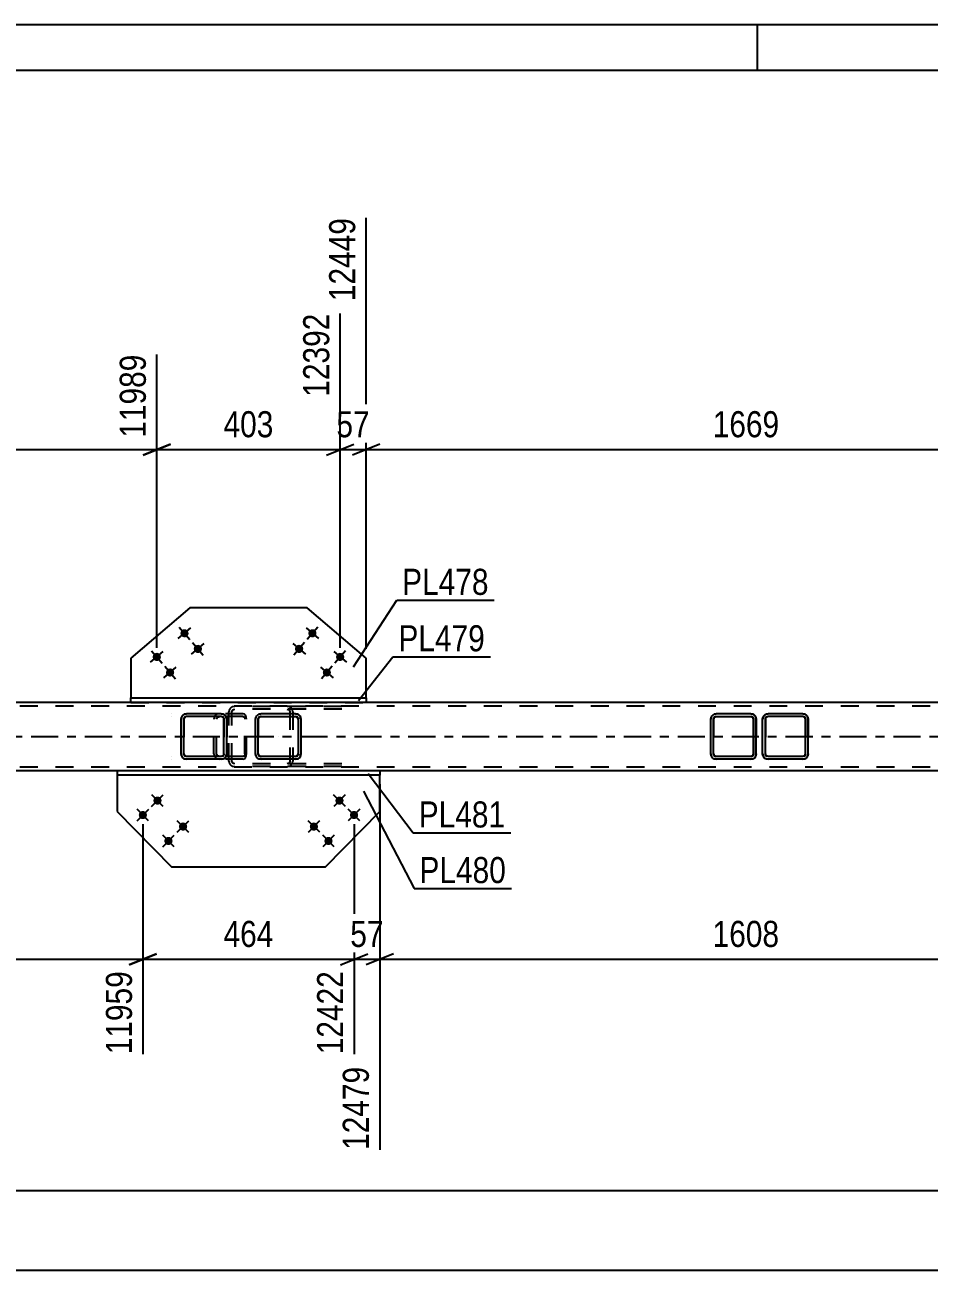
# Model space of a CAD drawing. Header units: millimetres. Extents: x 0 to 1189, y 0 to 841.
# Drawn here: x 688.5 to 787.8, y 704.2 to 841 of the extents above; entities that cross this region are included whole.
import ezdxf

# ---------------------------------------------------------------- set-up
doc = ezdxf.new("R2010")
doc.units = ezdxf.units.MM
doc.linetypes.add('DXK_LINE_DOT2', pattern=[3.9198, 1.9599, -1.9599])
doc.linetypes.add('DXK_LINE_DOT3', pattern=[5.9187, 2.979, -0.9799, 0.9799, -0.9799])
doc.styles.add('Arial Narrow', font='ARIALN.TTF', dxfattribs={"height": 0.2})

# ---------------------------------------------------------------- blocks, each defined once
blk = doc.blocks.new('Unknown-570385304-1115')
at = {"color": 5, "linetype": 'Continuous'}
for p, q in [((1189, 841), (0, 841)), ((769, 836), (769, 841)), ((1184, 836), (5, 836))]:
    blk.add_line(p, q, dxfattribs=at)
blk = doc.blocks.new('Part-570385304-5489 - 5376')
at = {"color": 7, "linetype": 'DXK_LINE_DOT2'}
for p, q in [((711.58, 766.14), (711.34, 766.1)), ((723.34, 766.14), (711.58, 766.14)), ((717.57, 766.1), (717.33, 766.14)), ((710.99, 765.77), (710.95, 765.54)), ((710.95, 760.14), (710.95, 765.54)), ((711.26, 765.54), (711.29, 765.66)), ((711.26, 760.14), (711.26, 765.54)), ((711.29, 765.66), (711.36, 765.76)), ((711.36, 765.76), (711.46, 765.82)), ((711.46, 765.82), (711.58, 765.84)), ((723.34, 765.84), (711.58, 765.84)), ((717.33, 765.84), (717.45, 765.82)), ((717.45, 765.82), (717.56, 765.76)), ((717.56, 765.76), (717.63, 765.66)), ((717.63, 765.66), (717.65, 765.54)), ((717.65, 765.54), (717.65, 760.14)), ((717.97, 765.54), (717.92, 765.77)), ((717.97, 765.54), (717.97, 760.14)), ((710.95, 760.14), (710.99, 759.92)), ((711.29, 760.03), (711.26, 760.14)), ((711.36, 759.93), (711.29, 760.03)), ((711.34, 759.59), (711.58, 759.54)), ((711.46, 759.87), (711.36, 759.93)), ((711.58, 759.84), (711.46, 759.87)), ((723.34, 759.84), (711.58, 759.84)), ((723.34, 759.54), (711.58, 759.54)), ((717.45, 759.87), (717.33, 759.84)), ((717.33, 759.54), (717.57, 759.59)), ((717.56, 759.93), (717.45, 759.87)), ((717.63, 760.03), (717.56, 759.93)), ((717.65, 760.14), (717.63, 760.03)), ((717.92, 759.92), (717.97, 760.14))]:
    blk.add_line(p, q, dxfattribs=at)
for centre, start, end in [((711.56, 765.52), 110.7583, 155.68), ((717.35, 765.52), 24.32, 69.2417), ((711.56, 760.17), 204.32, 249.2417), ((717.35, 760.17), 290.7583, 335.68)]:
    blk.add_arc(centre, 0.621, start, end, dxfattribs=at)
blk = doc.blocks.new('Part-570385304-5425 - 5376')
at = {"color": 2, "linetype": 'Continuous'}
for p, q in [((700.18, 766.59), (700.18, 767.09)), ((700.18, 767.09), (726.01, 767.09)), ((700.18, 766.59), (700.18, 766.59)), ((726.01, 766.59), (700.18, 766.59)), ((726.01, 767.09), (726.01, 766.59)), ((726.01, 766.59), (726.01, 766.59))]:
    blk.add_line(p, q, dxfattribs=at)
at = {"color": 7, "linetype": 'DXK_LINE_DOT2'}
for p, q in [((700.18, 767.09), (726.01, 767.09)), ((700.18, 766.59), (726.01, 766.59))]:
    blk.add_line(p, q, dxfattribs=at)
blk = doc.blocks.new('Part-570385304-5430 - 5376')
at = {"color": 2, "linetype": 'Continuous'}
for p, q in [((727.51, 759.09), (698.67, 759.09)), ((698.67, 759.09), (698.67, 758.59)), ((727.51, 759.09), (727.51, 758.59)), ((727.51, 758.59), (698.67, 758.59))]:
    blk.add_line(p, q, dxfattribs=at)
blk = doc.blocks.new('Part-570385304-5435 - 5376')
at = {"color": 7, "linetype": 'DXK_LINE_DOT2'}
for p, q in [((712.52, 765.34), (704.67, 765.34)), ((712.52, 765.04), (704.67, 765.04)), ((709.33, 764.97), (709.28, 764.74)), ((709.28, 760.94), (709.28, 764.74)), ((709.59, 764.74), (709.62, 764.86)), ((709.59, 760.94), (709.59, 764.74)), ((709.62, 764.86), (709.69, 764.96)), ((709.91, 765.34), (709.67, 765.3)), ((709.69, 764.96), (709.79, 765.02)), ((709.79, 765.02), (709.91, 765.04)), ((710.95, 765.04), (710.95, 765.34)), ((712.65, 765.3), (712.52, 765.34)), ((712.52, 765.04), (712.59, 765.02)), ((712.59, 765.02), (712.64, 764.96)), ((712.64, 764.96), (712.68, 764.86)), ((712.76, 765.17), (712.65, 765.3)), ((712.68, 764.86), (712.69, 764.74)), ((712.69, 760.94), (712.69, 764.74)), ((712.83, 764.97), (712.76, 765.17)), ((712.86, 764.74), (712.83, 764.97)), ((712.86, 760.94), (712.86, 764.74)), ((712.52, 760.64), (704.67, 760.64)), ((709.28, 760.94), (709.33, 760.72)), ((709.62, 760.83), (709.59, 760.94)), ((709.69, 760.73), (709.62, 760.83)), ((709.79, 760.67), (709.69, 760.73)), ((709.91, 760.64), (709.79, 760.67)), ((710.95, 760.34), (710.95, 760.64)), ((712.59, 760.67), (712.52, 760.64)), ((712.64, 760.73), (712.59, 760.67)), ((712.68, 760.83), (712.64, 760.73)), ((712.65, 760.39), (712.76, 760.52)), ((712.69, 760.94), (712.68, 760.83)), ((712.76, 760.52), (712.83, 760.72)), ((712.83, 760.72), (712.86, 760.94)), ((712.52, 760.34), (704.67, 760.34)), ((709.67, 760.39), (709.91, 760.34)), ((712.52, 760.34), (712.65, 760.39))]:
    blk.add_line(p, q, dxfattribs=at)
for centre, start, end in [((709.89, 764.73), 111.1513, 156.1049), ((709.89, 760.96), 203.8951, 248.8487)]:
    blk.add_arc(centre, 0.616, start, end, dxfattribs=at)
blk = doc.blocks.new('Part-570385304-5868 - 5376')
at = {"color": 2, "linetype": 'Continuous'}
for p, q in [((705.75, 764.97), (705.7, 764.74)), ((705.7, 760.94), (705.7, 764.74)), ((705.7, 764.74), (705.7, 764.74)), ((706, 764.74), (706.03, 764.86)), ((706, 760.94), (706, 764.74)), ((706, 764.74), (706, 764.74)), ((706.03, 764.86), (706.09, 764.95)), ((706.3, 765.34), (706.07, 765.3)), ((706.09, 764.95), (706.19, 765.02)), ((706.3, 765.04), (706.19, 765.02)), ((710.1, 765.34), (706.3, 765.34)), ((710.1, 765.04), (706.3, 765.04)), ((710.33, 765.3), (710.1, 765.34)), ((710.22, 765.02), (710.1, 765.04)), ((710.22, 765.02), (710.32, 764.95)), ((710.32, 764.95), (710.38, 764.86)), ((710.38, 764.86), (710.4, 764.74)), ((710.4, 760.94), (710.4, 764.74)), ((710.4, 764.74), (710.4, 764.74)), ((710.7, 764.74), (710.66, 764.97)), ((710.7, 760.94), (710.7, 764.74)), ((710.7, 764.74), (710.7, 764.74)), ((705.7, 760.94), (705.7, 760.94)), ((705.7, 760.94), (705.75, 760.71)), ((706, 760.94), (706, 760.94)), ((706.03, 760.83), (706, 760.94)), ((706.09, 760.73), (706.03, 760.83)), ((706.19, 760.67), (706.09, 760.73)), ((706.3, 760.64), (706.19, 760.67)), ((710.1, 760.64), (706.3, 760.64)), ((710.22, 760.67), (710.1, 760.64)), ((710.32, 760.73), (710.22, 760.67)), ((710.38, 760.83), (710.32, 760.73)), ((710.4, 760.94), (710.38, 760.83)), ((710.4, 760.94), (710.4, 760.94)), ((710.66, 760.71), (710.7, 760.94)), ((710.7, 760.94), (710.7, 760.94)), ((706.07, 760.39), (706.3, 760.34)), ((710.1, 760.34), (706.3, 760.34)), ((710.1, 760.34), (710.33, 760.39))]:
    blk.add_line(p, q, dxfattribs=at)
at = {"color": 7, "linetype": 'DXK_LINE_DOT2'}
for p, q in [((705.7, 764.74), (705.75, 764.97)), ((705.7, 760.94), (705.7, 764.74)), ((706.03, 764.86), (706, 764.74)), ((706, 764.74), (706, 760.94)), ((706.09, 764.95), (706.03, 764.86)), ((706.07, 765.3), (706.3, 765.34)), ((706.19, 765.02), (706.09, 764.95)), ((706.3, 765.04), (706.3, 765.04)), ((710.1, 765.34), (710.33, 765.3)), ((710.22, 765.02), (710.22, 765.02)), ((710.32, 764.95), (710.22, 765.02)), ((710.38, 764.86), (710.32, 764.95)), ((710.4, 764.74), (710.38, 764.86)), ((710.4, 764.74), (710.4, 760.94)), ((710.66, 764.97), (710.7, 764.74)), ((710.7, 764.74), (710.7, 760.94)), ((705.75, 760.71), (705.7, 760.94)), ((706, 760.94), (706.03, 760.83)), ((706.03, 760.83), (706.09, 760.73)), ((706.09, 760.73), (706.19, 760.67)), ((706.3, 760.64), (706.3, 760.64)), ((710.22, 760.67), (710.32, 760.73)), ((710.22, 760.67), (710.22, 760.67)), ((710.32, 760.73), (710.38, 760.83)), ((710.38, 760.83), (710.4, 760.94)), ((710.7, 760.94), (710.66, 760.71)), ((706.3, 760.34), (706.07, 760.39)), ((710.33, 760.39), (710.1, 760.34))]:
    blk.add_line(p, q, dxfattribs=at)
at = {"color": 7, "linetype": 'DXK_LINE_DOT3'}
blk.add_line((708.2, 762.84), (708.2, 762.84), dxfattribs=at)
at = {"color": 2, "linetype": 'Continuous'}
for centre, start, end in [((706.3, 764.74), 112.5, 157.5), ((710.1, 764.74), 22.5, 67.5), ((706.3, 760.94), 202.5, 247.5), ((710.1, 760.94), 292.5, 337.5)]:
    blk.add_arc(centre, 0.6, start, end, dxfattribs=at)
at = {"color": 7, "linetype": 'DXK_LINE_DOT2'}
for centre, start, end in [((706.3, 764.74), 112.5, 157.5), ((710.1, 764.74), 22.5, 67.5), ((706.3, 760.94), 202.5, 247.5), ((710.1, 760.94), 292.5, 337.5)]:
    blk.add_arc(centre, 0.6, start, end, dxfattribs=at)
blk = doc.blocks.new('Part-570385304-5546 - 5376')
at = {"color": 2, "linetype": 'Continuous'}
for p, q in [((706.65, 776.97), (700.18, 771.46)), ((719.53, 776.97), (706.65, 776.97)), ((726.01, 771.46), (719.53, 776.97)), ((700.18, 771.46), (700.18, 767.09)), ((726.01, 767.09), (726.01, 771.46))]:
    blk.add_line(p, q, dxfattribs=at)
at = {"color": 7, "linetype": 'DXK_LINE_DOT2'}
blk.add_line((700.18, 767.09), (726.01, 767.09), dxfattribs=at)
blk = doc.blocks.new('Part-570385304-5551 - 5376')
at = {"color": 2, "linetype": 'Continuous'}
for p, q in [((698.67, 758.59), (698.67, 754.59)), ((727.51, 754.59), (727.51, 758.59)), ((698.67, 754.59), (704.64, 748.54)), ((721.54, 748.54), (727.51, 754.59)), ((704.64, 748.54), (721.54, 748.54))]:
    blk.add_line(p, q, dxfattribs=at)
at = {"color": 7, "linetype": 'DXK_LINE_DOT2'}
blk.add_line((727.51, 758.59), (698.67, 758.59), dxfattribs=at)
blk = doc.blocks.new('Bolt-570385304-5757 - 5376')
at = {"linetype": 'Continuous'}
for points in [[(722.77, 755.48, -1), (723.4, 756.12, -1)], [(724.37, 753.9, -1), (725, 754.54, -1)], [(719.96, 752.63, -1), (720.59, 753.27, -1)], [(721.56, 751.05, -1), (722.19, 751.69, -1)]]:
    blk.add_hatch(color=1, dxfattribs=at).paths.add_polyline_path(points)
at = {"color": 1, "linetype": 'Continuous'}
for p, q in [((723.73, 755.16), (722.44, 756.43)), ((723.72, 756.44), (722.45, 755.15)), ((720.91, 753.59), (719.64, 752.31)), ((720.92, 752.32), (719.64, 753.58)), ((725.32, 754.86), (724.05, 753.57)), ((725.33, 753.58), (724.05, 754.85)), ((722.52, 750.74), (721.24, 752)), ((722.51, 752.01), (721.25, 750.73))]:
    blk.add_line(p, q, dxfattribs=at)
blk = doc.blocks.new('Part-570385304-5654 - 5376')
at = {"color": 2, "linetype": 'Continuous'}
for p, q in [((713.86, 764.74), (713.9, 764.97)), ((713.86, 764.74), (713.87, 764.74)), ((713.86, 760.94), (713.86, 764.74)), ((713.91, 764.97), (713.87, 764.74)), ((713.87, 760.94), (713.87, 764.74)), ((714.17, 764.74), (714.19, 764.86)), ((714.17, 760.94), (714.17, 764.74)), ((714.19, 764.86), (714.25, 764.96)), ((714.23, 765.3), (714.46, 765.34)), ((714.23, 765.3), (714.24, 765.3)), ((714.47, 765.34), (714.24, 765.3)), ((714.25, 764.96), (714.35, 765.02)), ((714.35, 765.02), (714.47, 765.04)), ((718.27, 765.34), (714.46, 765.34)), ((714.47, 765.04), (718.27, 765.04)), ((718.49, 765.3), (718.27, 765.34)), ((718.27, 765.04), (718.38, 765.02)), ((718.37, 765.02), (718.38, 765.02)), ((718.38, 765.02), (718.48, 764.96)), ((718.48, 764.96), (718.54, 764.86)), ((718.54, 764.86), (718.57, 764.74)), ((718.57, 764.74), (718.56, 764.74)), ((718.57, 760.94), (718.57, 764.74)), ((718.87, 764.74), (718.82, 764.97)), ((718.87, 760.94), (718.87, 764.74)), ((713.87, 760.94), (713.86, 760.94)), ((713.9, 760.71), (713.86, 760.94)), ((713.87, 760.94), (713.91, 760.71)), ((714.19, 760.83), (714.17, 760.94)), ((714.25, 760.73), (714.19, 760.83)), ((714.35, 760.67), (714.25, 760.73)), ((714.47, 760.64), (714.35, 760.67)), ((718.27, 760.64), (714.47, 760.64)), ((718.38, 760.67), (718.27, 760.64)), ((718.37, 760.67), (718.38, 760.67)), ((718.48, 760.73), (718.38, 760.67)), ((718.54, 760.83), (718.48, 760.73)), ((718.57, 760.94), (718.54, 760.83)), ((718.56, 760.94), (718.57, 760.94)), ((718.82, 760.71), (718.87, 760.94)), ((714.23, 760.39), (714.24, 760.39)), ((714.46, 760.34), (714.23, 760.39)), ((714.24, 760.39), (714.47, 760.34)), ((718.27, 760.34), (714.46, 760.34)), ((718.27, 760.34), (718.49, 760.39))]:
    blk.add_line(p, q, dxfattribs=at)
at = {"color": 7, "linetype": 'DXK_LINE_DOT2'}
for p, q in [((714.18, 764.86), (714.16, 764.74)), ((714.17, 764.74), (714.16, 764.74)), ((714.16, 764.74), (714.16, 760.94)), ((714.24, 764.96), (714.18, 764.86)), ((714.34, 765.02), (714.24, 764.96)), ((714.46, 765.04), (714.34, 765.02)), ((714.46, 765.04), (714.47, 765.04)), ((714.47, 765.04), (714.46, 765.04)), ((718.26, 765.34), (718.49, 765.3)), ((718.37, 765.02), (718.26, 765.04)), ((718.47, 764.96), (718.37, 765.02)), ((718.53, 764.86), (718.47, 764.96)), ((718.56, 764.74), (718.53, 764.86)), ((718.56, 764.74), (718.56, 760.94)), ((718.81, 764.97), (718.86, 764.74)), ((718.87, 764.74), (718.86, 764.74)), ((718.86, 764.74), (718.86, 760.94)), ((714.16, 760.94), (714.17, 760.94)), ((714.16, 760.94), (714.18, 760.83)), ((714.18, 760.83), (714.24, 760.73)), ((714.24, 760.73), (714.34, 760.67)), ((714.34, 760.67), (714.46, 760.64)), ((714.46, 760.64), (714.47, 760.64)), ((714.47, 760.64), (714.46, 760.64)), ((718.26, 760.64), (718.37, 760.67)), ((718.37, 760.67), (718.47, 760.73)), ((718.47, 760.73), (718.53, 760.83)), ((718.53, 760.83), (718.56, 760.94)), ((718.86, 760.94), (718.81, 760.71)), ((718.86, 760.94), (718.87, 760.94)), ((718.49, 760.39), (718.26, 760.34))]:
    blk.add_line(p, q, dxfattribs=at)
at = {"color": 7, "linetype": 'DXK_LINE_DOT3'}
blk.add_line((716.37, 762.84), (716.35, 762.84), dxfattribs=at)
at = {"color": 2, "linetype": 'Continuous'}
for centre, start, end in [((714.46, 764.74), 112.5, 157.5), ((714.47, 764.74), 112.5, 157.5), ((718.27, 764.74), 22.5, 67.5), ((714.46, 760.94), 202.5, 247.5), ((714.47, 760.94), 202.5, 247.5), ((718.27, 760.94), 292.5, 337.5)]:
    blk.add_arc(centre, 0.6, start, end, dxfattribs=at)
at = {"color": 7, "linetype": 'DXK_LINE_DOT2'}
for centre, start, end in [((718.26, 764.74), 22.5, 67.5), ((718.26, 760.94), 292.5, 337.5)]:
    blk.add_arc(centre, 0.6, start, end, dxfattribs=at)
blk = doc.blocks.new('Part-570385304-5660 - 5376')
at = {"color": 2, "linetype": 'Continuous'}
for p, q in [((763.86, 764.74), (763.9, 764.97)), ((763.91, 764.97), (763.86, 764.74)), ((763.86, 760.94), (763.86, 764.74)), ((763.86, 764.74), (763.86, 764.74)), ((763.86, 760.94), (763.86, 764.74)), ((764.16, 764.74), (764.19, 764.86)), ((764.16, 760.94), (764.16, 764.74)), ((764.19, 764.86), (764.25, 764.96)), ((764.23, 765.3), (764.46, 765.34)), ((764.23, 765.3), (764.24, 765.3)), ((764.46, 765.34), (764.24, 765.3)), ((764.25, 764.96), (764.35, 765.02)), ((764.35, 765.02), (764.46, 765.04)), ((768.26, 765.34), (764.46, 765.34)), ((764.46, 765.04), (768.26, 765.04)), ((768.49, 765.3), (768.26, 765.34)), ((768.26, 765.04), (768.38, 765.02)), ((768.37, 765.02), (768.26, 765.04)), ((768.37, 765.02), (768.38, 765.02)), ((768.47, 764.96), (768.37, 765.02)), ((768.38, 765.02), (768.48, 764.96)), ((768.53, 764.86), (768.47, 764.96)), ((768.48, 764.96), (768.54, 764.86)), ((768.56, 764.74), (768.53, 764.86)), ((768.54, 764.86), (768.56, 764.74)), ((768.56, 760.94), (768.56, 764.74)), ((768.56, 764.74), (768.56, 764.74)), ((768.56, 764.74), (768.56, 760.94)), ((768.86, 764.74), (768.82, 764.97)), ((768.86, 760.94), (768.86, 764.74)), ((763.86, 760.94), (763.86, 760.94)), ((763.9, 760.71), (763.86, 760.94)), ((763.86, 760.94), (763.91, 760.71)), ((764.19, 760.83), (764.16, 760.94)), ((764.25, 760.73), (764.19, 760.83)), ((764.35, 760.67), (764.25, 760.73)), ((764.46, 760.64), (764.35, 760.67)), ((768.26, 760.64), (764.46, 760.64)), ((768.38, 760.67), (768.26, 760.64)), ((768.26, 760.64), (768.37, 760.67)), ((768.37, 760.67), (768.47, 760.73)), ((768.37, 760.67), (768.38, 760.67)), ((768.48, 760.73), (768.38, 760.67)), ((768.47, 760.73), (768.53, 760.83)), ((768.54, 760.83), (768.48, 760.73)), ((768.53, 760.83), (768.56, 760.94)), ((768.56, 760.94), (768.54, 760.83)), ((768.56, 760.94), (768.56, 760.94)), ((768.82, 760.71), (768.86, 760.94)), ((764.23, 760.39), (764.24, 760.39)), ((764.46, 760.34), (764.23, 760.39)), ((764.24, 760.39), (764.46, 760.34)), ((768.26, 760.34), (764.46, 760.34)), ((768.26, 760.34), (768.49, 760.39))]:
    blk.add_line(p, q, dxfattribs=at)
at = {"color": 7, "linetype": 'DXK_LINE_DOT2'}
for p, q in [((764.18, 764.86), (764.16, 764.74)), ((764.16, 764.74), (764.16, 764.74)), ((764.16, 764.74), (764.16, 760.94)), ((764.24, 764.96), (764.18, 764.86)), ((764.34, 765.02), (764.24, 764.96)), ((764.46, 765.04), (764.34, 765.02)), ((764.46, 765.04), (764.46, 765.04)), ((764.46, 765.04), (764.46, 765.04)), ((768.26, 765.34), (768.49, 765.3)), ((768.81, 764.97), (768.86, 764.74)), ((768.86, 764.74), (768.86, 764.74)), ((768.86, 764.74), (768.86, 760.94)), ((764.16, 760.94), (764.16, 760.94)), ((764.16, 760.94), (764.18, 760.83)), ((764.18, 760.83), (764.24, 760.73)), ((764.24, 760.73), (764.34, 760.67)), ((764.34, 760.67), (764.46, 760.64)), ((764.46, 760.64), (764.46, 760.64)), ((764.46, 760.64), (764.46, 760.64)), ((768.86, 760.94), (768.81, 760.71)), ((768.86, 760.94), (768.86, 760.94)), ((768.49, 760.39), (768.26, 760.34))]:
    blk.add_line(p, q, dxfattribs=at)
at = {"color": 7, "linetype": 'DXK_LINE_DOT3'}
blk.add_line((766.37, 762.84), (766.35, 762.84), dxfattribs=at)
at = {"color": 2, "linetype": 'Continuous'}
for centre, start, end in [((764.46, 764.74), 112.5, 157.5), ((764.46, 764.74), 112.5, 157.5), ((768.26, 764.74), 22.5, 67.5), ((764.46, 760.94), 202.5, 247.5), ((764.46, 760.94), 202.5, 247.5), ((768.26, 760.94), 292.5, 337.5)]:
    blk.add_arc(centre, 0.6, start, end, dxfattribs=at)
at = {"color": 7, "linetype": 'DXK_LINE_DOT2'}
for centre, start, end in [((768.26, 764.74), 22.5, 67.5), ((768.26, 760.94), 292.5, 337.5)]:
    blk.add_arc(centre, 0.6, start, end, dxfattribs=at)
blk = doc.blocks.new('Part-570385304-5676 - 5376')
at = {"color": 7, "linetype": 'DXK_LINE_DOT2'}
for p, q in [((976.09, 766.19), (150.61, 766.19)), ((976.09, 766.59), (258, 766.59)), ((726.01, 766.59), (700.18, 766.59)), ((976.09, 759.49), (150.61, 759.49)), ((727.51, 759.09), (698.67, 759.09))]:
    blk.add_line(p, q, dxfattribs=at)
at = {"color": 2, "linetype": 'Continuous'}
for p, q in [((700.18, 766.59), (619.59, 766.59)), ((806.59, 766.59), (726.01, 766.59)), ((698.67, 759.09), (621.1, 759.09)), ((805.09, 759.09), (727.51, 759.09))]:
    blk.add_line(p, q, dxfattribs=at)
at = {"color": 7, "linetype": 'DXK_LINE_DOT3'}
blk.add_line((150.61, 762.84), (976.09, 762.84), dxfattribs=at)
blk = doc.blocks.new('Bolt-570385304-5754 - 5376')
at = {"linetype": 'Continuous'}
for points in [[(706.41, 774.47, -1), (705.73, 773.89, -1)], [(707.87, 772.76, -1), (707.19, 772.17, -1)], [(703.37, 771.88, -1), (702.68, 771.29, -1)], [(704.83, 770.16, -1), (704.14, 769.58, -1)]]:
    blk.add_hatch(color=1, dxfattribs=at).paths.add_polyline_path(points)
at = {"color": 1, "linetype": 'Continuous'}
for p, q in [((705.39, 773.59), (706.76, 774.76)), ((705.49, 774.86), (706.65, 773.49)), ((706.84, 771.88), (708.21, 773.05)), ((706.95, 773.15), (708.11, 771.78)), ((702.34, 771), (703.71, 772.17)), ((702.44, 772.27), (703.61, 770.9)), ((703.8, 769.29), (705.17, 770.45)), ((703.9, 770.56), (705.07, 769.19))]:
    blk.add_line(p, q, dxfattribs=at)
blk = doc.blocks.new('Bolt-570385304-5756 - 5376')
at = {"linetype": 'Continuous'}
for points in [[(702.78, 756.12, -1), (703.42, 755.48, -1)], [(701.18, 754.54, -1), (701.81, 753.9, -1)], [(705.59, 753.27, -1), (706.23, 752.63, -1)], [(703.99, 751.69, -1), (704.62, 751.05, -1)]]:
    blk.add_hatch(color=1, dxfattribs=at).paths.add_polyline_path(points)
at = {"color": 1, "linetype": 'Continuous'}
for p, q in [((702.46, 755.16), (703.74, 756.43)), ((703.73, 755.15), (702.47, 756.44)), ((700.86, 753.58), (702.14, 754.85)), ((702.13, 753.57), (700.87, 754.86)), ((705.27, 752.32), (706.55, 753.58)), ((706.54, 752.31), (705.28, 753.59)), ((703.67, 750.74), (704.95, 752)), ((704.94, 750.73), (703.68, 752.01))]:
    blk.add_line(p, q, dxfattribs=at)
blk = doc.blocks.new('Bolt-570385304-5758 - 5376')
at = {"linetype": 'Continuous'}
for points in [[(720.46, 773.89, -1), (719.77, 774.47, -1)], [(719, 772.17, -1), (718.31, 772.76, -1)], [(723.5, 771.29, -1), (722.82, 771.88, -1)], [(722.04, 769.58, -1), (721.36, 770.16, -1)]]:
    blk.add_hatch(color=1, dxfattribs=at).paths.add_polyline_path(points)
at = {"color": 1, "linetype": 'Continuous'}
for p, q in [((719.43, 774.76), (720.8, 773.59)), ((720.7, 774.86), (719.53, 773.49)), ((717.97, 773.05), (719.34, 771.88)), ((719.24, 773.15), (718.07, 771.78)), ((722.47, 772.17), (723.84, 771)), ((723.74, 772.27), (722.58, 770.9)), ((721.02, 770.45), (722.39, 769.29)), ((722.28, 770.56), (721.12, 769.19))]:
    blk.add_line(p, q, dxfattribs=at)
blk = doc.blocks.new('Part-570385304-5920 - 5376')
at = {"color": 2, "linetype": 'Continuous'}
for p, q in [((769.6, 764.97), (769.55, 764.74)), ((769.55, 760.94), (769.55, 764.74)), ((769.55, 764.74), (769.55, 764.74)), ((769.85, 764.74), (769.88, 764.86)), ((769.85, 760.94), (769.85, 764.74)), ((769.85, 764.74), (769.85, 764.74)), ((769.88, 764.86), (769.94, 764.95)), ((770.15, 765.34), (769.93, 765.3)), ((769.94, 764.95), (770.04, 765.02)), ((770.15, 765.04), (770.04, 765.02)), ((773.95, 765.34), (770.15, 765.34)), ((773.95, 765.04), (770.15, 765.04)), ((774.18, 765.3), (773.95, 765.34)), ((774.07, 765.02), (773.95, 765.04)), ((774.07, 765.02), (774.17, 764.95)), ((774.17, 764.95), (774.23, 764.86)), ((774.23, 764.86), (774.25, 764.74)), ((774.25, 760.94), (774.25, 764.74)), ((774.25, 764.74), (774.25, 764.74)), ((774.55, 764.74), (774.51, 764.97)), ((774.55, 760.94), (774.55, 764.74)), ((774.55, 764.74), (774.55, 764.74)), ((769.55, 760.94), (769.55, 760.94)), ((769.55, 760.94), (769.6, 760.71)), ((769.85, 760.94), (769.85, 760.94)), ((769.88, 760.83), (769.85, 760.94)), ((769.94, 760.73), (769.88, 760.83)), ((770.04, 760.67), (769.94, 760.73)), ((770.15, 760.64), (770.04, 760.67)), ((773.95, 760.64), (770.15, 760.64)), ((774.07, 760.67), (773.95, 760.64)), ((774.17, 760.73), (774.07, 760.67)), ((774.23, 760.83), (774.17, 760.73)), ((774.25, 760.94), (774.23, 760.83)), ((774.25, 760.94), (774.25, 760.94)), ((774.51, 760.71), (774.55, 760.94)), ((774.55, 760.94), (774.55, 760.94)), ((769.93, 760.39), (770.15, 760.34)), ((773.95, 760.34), (770.15, 760.34)), ((773.95, 760.34), (774.18, 760.39))]:
    blk.add_line(p, q, dxfattribs=at)
at = {"color": 7, "linetype": 'DXK_LINE_DOT2'}
for p, q in [((769.55, 764.74), (769.6, 764.97)), ((769.55, 760.94), (769.55, 764.74)), ((769.88, 764.86), (769.85, 764.74)), ((769.85, 764.74), (769.85, 760.94)), ((769.94, 764.95), (769.88, 764.86)), ((769.93, 765.3), (770.15, 765.34)), ((770.04, 765.02), (769.94, 764.95)), ((770.15, 765.04), (770.15, 765.04)), ((773.95, 765.34), (774.18, 765.3)), ((774.07, 765.02), (774.07, 765.02)), ((774.17, 764.95), (774.07, 765.02)), ((774.23, 764.86), (774.17, 764.95)), ((774.25, 764.74), (774.23, 764.86)), ((774.25, 764.74), (774.25, 760.94)), ((774.51, 764.97), (774.55, 764.74)), ((774.55, 764.74), (774.55, 760.94)), ((769.6, 760.71), (769.55, 760.94)), ((769.85, 760.94), (769.88, 760.83)), ((769.88, 760.83), (769.94, 760.73)), ((769.94, 760.73), (770.04, 760.67)), ((770.15, 760.64), (770.15, 760.64)), ((774.07, 760.67), (774.17, 760.73)), ((774.07, 760.67), (774.07, 760.67)), ((774.17, 760.73), (774.23, 760.83)), ((774.23, 760.83), (774.25, 760.94)), ((774.55, 760.94), (774.51, 760.71)), ((770.15, 760.34), (769.93, 760.39)), ((774.18, 760.39), (773.95, 760.34))]:
    blk.add_line(p, q, dxfattribs=at)
at = {"color": 7, "linetype": 'DXK_LINE_DOT3'}
blk.add_line((772.05, 762.84), (772.05, 762.84), dxfattribs=at)
at = {"color": 2, "linetype": 'Continuous'}
for centre, start, end in [((770.15, 764.74), 112.5, 157.5), ((773.95, 764.74), 22.5, 67.5), ((770.15, 760.94), 202.5, 247.5), ((773.95, 760.94), 292.5, 337.5)]:
    blk.add_arc(centre, 0.6, start, end, dxfattribs=at)
at = {"color": 7, "linetype": 'DXK_LINE_DOT2'}
for centre, start, end in [((770.15, 764.74), 112.5, 157.5), ((773.95, 764.74), 22.5, 67.5), ((770.15, 760.94), 202.5, 247.5), ((773.95, 760.94), 292.5, 337.5)]:
    blk.add_arc(centre, 0.6, start, end, dxfattribs=at)
blk = doc.blocks.new('StraightDimension-570385304-6626 - 5376')
at = {"color": 7, "linetype": 'Continuous'}
for p, q in [((701.5, 753.22), (701.5, 727.94)), ((724.69, 753.22), (724.69, 727.94)), ((703, 738.98), (700, 737.78)), ((723.19, 737.78), (726.19, 738.98)), ((701.5, 738.38), (724.69, 738.38))]:
    blk.add_line(p, q, dxfattribs=at)
at = {"color": 0}
blk.add_wipeout([(716.43, 739.13), (716.43, 743.33), (709.75, 743.33), (709.75, 739.13)], dxfattribs=at)
at = {"color": 3, "style": 'Arial Narrow'}
blk.add_text('464', height=2.863, dxfattribs=at).set_placement((710.35, 739.73))
at = {"color": 0, "linetype": 'Continuous'}
blk.add_wipeout([(724.09, 737.68), (719.89, 737.68), (719.89, 727.34), (724.09, 727.34)], dxfattribs=at)
at = {"color": 3, "linetype": 'Continuous', "style": 'Arial Narrow'}
blk.add_text('12422', height=2.863, rotation=90.0002, dxfattribs=at).set_placement((723.49, 727.94))
blk = doc.blocks.new('StraightDimension-570385304-24537 - 5376')
at = {"color": 7, "linetype": 'Continuous'}
for p, q in [((619.59, 772.59), (619.59, 819.8)), ((703.02, 772.58), (703.02, 804.8)), ((621.09, 794.96), (618.09, 793.76)), ((701.52, 793.76), (704.52, 794.96)), ((619.59, 794.36), (703.02, 794.36))]:
    blk.add_line(p, q, dxfattribs=at)
at = {"color": 0}
blk.add_wipeout([(665.56, 795.11), (665.56, 799.31), (657.05, 799.31), (657.05, 795.11)], dxfattribs=at)
at = {"color": 3, "style": 'Arial Narrow'}
blk.add_text('1669', height=2.863, dxfattribs=at).set_placement((657.65, 795.71))
at = {"color": 0, "linetype": 'Continuous'}
blk.add_wipeout([(702.42, 805.4), (698.22, 805.4), (698.22, 795.06), (702.42, 795.06)], dxfattribs=at)
at = {"color": 3, "linetype": 'Continuous', "style": 'Arial Narrow'}
blk.add_text('11989', height=2.863, rotation=90.0002, dxfattribs=at).set_placement((701.82, 795.66))
blk = doc.blocks.new('StraightDimension-570385304-6608 - 5376')
at = {"color": 7, "linetype": 'Continuous'}
for p, q in [((727.51, 757.59), (727.51, 717.44)), ((724.69, 753.22), (724.69, 727.94)), ((723.19, 737.78), (726.19, 738.98)), ((729.01, 738.98), (726.01, 737.78)), ((724.69, 738.38), (727.51, 738.38))]:
    blk.add_line(p, q, dxfattribs=at)
at = {"color": 0}
blk.add_wipeout([(728.53, 739.13), (728.53, 743.33), (723.67, 743.33), (723.67, 739.13)], dxfattribs=at)
at = {"color": 0, "linetype": 'Continuous'}
blk.add_wipeout([(726.91, 727.18), (722.71, 727.18), (722.71, 716.84), (726.91, 716.84)], dxfattribs=at)
at = {"color": 3, "style": 'Arial Narrow'}
blk.add_text('57', height=2.863, dxfattribs=at).set_placement((724.27, 739.73))
at = {"color": 3, "linetype": 'Continuous', "style": 'Arial Narrow'}
blk.add_text('12479', height=2.863, rotation=90.0002, dxfattribs=at).set_placement((726.31, 717.44))
blk = doc.blocks.new('StraightDimension-570385304-6745 - 5376')
at = {"color": 7, "linetype": 'Continuous'}
blk.add_line((104.78, 712.99), (976.09, 712.99), dxfattribs=at)
blk = doc.blocks.new('StraightDimension-570385304-6614 - 5376')
at = {"color": 7, "linetype": 'Continuous'}
for p, q in [((727.51, 757.59), (727.51, 717.44)), ((807.92, 753.22), (807.92, 727.94)), ((729.01, 738.98), (726.01, 737.78)), ((806.42, 737.78), (809.42, 738.98)), ((727.51, 738.38), (807.92, 738.38))]:
    blk.add_line(p, q, dxfattribs=at)
at = {"color": 0}
blk.add_wipeout([(771.97, 739.13), (771.97, 743.33), (763.46, 743.33), (763.46, 739.13)], dxfattribs=at)
at = {"color": 3, "style": 'Arial Narrow'}
blk.add_text('1608', height=2.863, dxfattribs=at).set_placement((764.06, 739.73))
at = {"color": 0, "linetype": 'Continuous'}
blk.add_wipeout([(807.32, 737.68), (803.12, 737.68), (803.12, 727.34), (807.32, 727.34)], dxfattribs=at)
at = {"color": 3, "linetype": 'Continuous', "style": 'Arial Narrow'}
blk.add_text('14087', height=2.863, rotation=90.0002, dxfattribs=at).set_placement((806.72, 727.94))
blk = doc.blocks.new('StraightDimension-570385304-6620 - 5376')
at = {"color": 7, "linetype": 'Continuous'}
for p, q in [((621.1, 757.59), (621.1, 717.44)), ((701.5, 753.22), (701.5, 727.94)), ((622.6, 738.98), (619.6, 737.78)), ((700, 737.78), (703, 738.98)), ((621.1, 738.38), (701.5, 738.38))]:
    blk.add_line(p, q, dxfattribs=at)
at = {"color": 0}
blk.add_wipeout([(665.55, 739.13), (665.55, 743.33), (657.04, 743.33), (657.04, 739.13)], dxfattribs=at)
at = {"color": 3, "style": 'Arial Narrow'}
blk.add_text('1608', height=2.863, dxfattribs=at).set_placement((657.64, 739.73))
at = {"color": 0, "linetype": 'Continuous'}
blk.add_wipeout([(700.9, 737.68), (696.7, 737.68), (696.7, 727.34), (700.9, 727.34)], dxfattribs=at)
at = {"color": 3, "linetype": 'Continuous', "style": 'Arial Narrow'}
blk.add_text('11959', height=2.863, rotation=90.0002, dxfattribs=at).set_placement((700.3, 727.94))
blk = doc.blocks.new('StraightDimension-570385304-6766 - 5376')
at = {"color": 7, "linetype": 'Continuous'}
blk.add_line((103.78, 704.24), (977.09, 704.24), dxfattribs=at)
blk = doc.blocks.new('StraightDimension-570385304-24534 - 5376')
at = {"color": 7, "linetype": 'Continuous'}
for p, q in [((726.01, 772.46), (726.01, 819.8)), ((809.44, 772.58), (809.44, 804.8)), ((727.51, 794.96), (724.51, 793.76)), ((807.94, 793.76), (810.94, 794.96)), ((726.01, 794.36), (809.44, 794.36))]:
    blk.add_line(p, q, dxfattribs=at)
at = {"color": 0}
blk.add_wipeout([(771.98, 795.11), (771.98, 799.31), (763.47, 799.31), (763.47, 795.11)], dxfattribs=at)
at = {"color": 3, "style": 'Arial Narrow'}
blk.add_text('1669', height=2.863, dxfattribs=at).set_placement((764.07, 795.71))
at = {"color": 0, "linetype": 'Continuous'}
blk.add_wipeout([(808.84, 805.4), (804.64, 805.4), (804.64, 795.06), (808.84, 795.06)], dxfattribs=at)
at = {"color": 3, "linetype": 'Continuous', "style": 'Arial Narrow'}
blk.add_text('14118', height=2.863, rotation=90.0002, dxfattribs=at).set_placement((808.24, 795.66))
blk = doc.blocks.new('StraightDimension-570385304-24535 - 5376')
at = {"color": 7, "linetype": 'Continuous'}
for p, q in [((726.01, 772.46), (726.01, 819.8)), ((723.16, 772.58), (723.16, 809.3)), ((721.66, 793.76), (724.66, 794.96)), ((727.51, 794.96), (724.51, 793.76)), ((723.16, 794.36), (726.01, 794.36))]:
    blk.add_line(p, q, dxfattribs=at)
at = {"color": 0, "linetype": 'Continuous'}
blk.add_wipeout([(725.41, 820.4), (721.21, 820.4), (721.21, 810.06), (725.41, 810.06)], dxfattribs=at)
at = {"color": 0}
blk.add_wipeout([(727.01, 795.11), (727.01, 799.31), (722.15, 799.31), (722.15, 795.11)], dxfattribs=at)
at = {"color": 3, "linetype": 'Continuous', "style": 'Arial Narrow'}
blk.add_text('12449', height=2.863, rotation=90.0002, dxfattribs=at).set_placement((724.81, 810.66))
at = {"color": 3, "style": 'Arial Narrow'}
blk.add_text('57', height=2.863, dxfattribs=at).set_placement((722.75, 795.71))
blk = doc.blocks.new('StraightDimension-570385304-24536 - 5376')
at = {"color": 7, "linetype": 'Continuous'}
for p, q in [((723.16, 772.58), (723.16, 809.3)), ((703.02, 772.58), (703.02, 804.8)), ((704.52, 794.96), (701.52, 793.76)), ((721.66, 793.76), (724.66, 794.96)), ((703.02, 794.36), (723.16, 794.36))]:
    blk.add_line(p, q, dxfattribs=at)
at = {"color": 0}
blk.add_wipeout([(716.43, 795.11), (716.43, 799.31), (709.75, 799.31), (709.75, 795.11)], dxfattribs=at)
at = {"color": 3, "style": 'Arial Narrow'}
blk.add_text('403', height=2.863, dxfattribs=at).set_placement((710.35, 795.71))
at = {"color": 0, "linetype": 'Continuous'}
blk.add_wipeout([(722.56, 809.9), (718.36, 809.9), (718.36, 799.56), (722.56, 799.56)], dxfattribs=at)
at = {"color": 3, "linetype": 'Continuous', "style": 'Arial Narrow'}
blk.add_text('12392', height=2.863, rotation=90.0002, dxfattribs=at).set_placement((721.96, 800.16))
blk = doc.blocks.new('Mark-570385304-5421 - 5376')
at = {"color": 0}
blk.add_wipeout([(739.07, 772.2), (739.07, 775.2), (729.56, 775.2), (729.56, 772.2)], dxfattribs=at)
blk.add_wipeout([(739.07, 772.2), (739.07, 775.2), (729.56, 775.2), (729.56, 772.2)], dxfattribs=at)
at = {"color": 30, "linetype": 'Continuous'}
for p, q in [((725.16, 766.81), (728.96, 771.6)), ((728.96, 771.6), (739.67, 771.6))]:
    blk.add_line(p, q, dxfattribs=at)
at = {"color": 3, "style": 'Arial Narrow'}
blk.add_text('PL479', height=2.863, dxfattribs=at).set_placement((729.56, 772.2))
blk = doc.blocks.new('Mark-570385304-5426 - 5376')
at = {"color": 0}
blk.add_wipeout([(741.29, 752.85), (741.29, 755.85), (731.79, 755.85), (731.79, 752.85)], dxfattribs=at)
blk.add_wipeout([(741.29, 752.85), (741.29, 755.85), (731.79, 755.85), (731.79, 752.85)], dxfattribs=at)
at = {"color": 30, "linetype": 'Continuous'}
for p, q in [((726.24, 758.77), (731.19, 752.25)), ((731.19, 752.25), (741.89, 752.25))]:
    blk.add_line(p, q, dxfattribs=at)
at = {"color": 3, "style": 'Arial Narrow'}
blk.add_text('PL481', height=2.863, dxfattribs=at).set_placement((731.79, 752.85))
blk = doc.blocks.new('Mark-570385304-5542 - 5376')
at = {"color": 0}
blk.add_wipeout([(739.47, 778.4), (739.47, 781.4), (729.97, 781.4), (729.97, 778.4)], dxfattribs=at)
blk.add_wipeout([(739.47, 778.4), (739.47, 781.4), (729.97, 781.4), (729.97, 778.4)], dxfattribs=at)
at = {"color": 30, "linetype": 'Continuous'}
for p, q in [((724.64, 770.5), (729.37, 777.8)), ((729.37, 777.8), (740.07, 777.8))]:
    blk.add_line(p, q, dxfattribs=at)
at = {"color": 3, "style": 'Arial Narrow'}
blk.add_text('PL478', height=2.863, dxfattribs=at).set_placement((729.97, 778.4))
blk = doc.blocks.new('Mark-570385304-5547 - 5376')
at = {"color": 0}
blk.add_wipeout([(741.38, 746.74), (741.38, 749.74), (731.87, 749.74), (731.87, 746.74)], dxfattribs=at)
blk.add_wipeout([(741.38, 746.74), (741.38, 749.74), (731.87, 749.74), (731.87, 746.74)], dxfattribs=at)
at = {"color": 30, "linetype": 'Continuous'}
for p, q in [((725.73, 756.84), (731.27, 746.14)), ((731.27, 746.14), (741.98, 746.14))]:
    blk.add_line(p, q, dxfattribs=at)
at = {"color": 3, "style": 'Arial Narrow'}
blk.add_text('PL480', height=2.863, dxfattribs=at).set_placement((731.87, 746.74))

msp = doc.modelspace()

# ---------------------------------------------------------------- block references
for name in ['Unknown-570385304-1115', 'Part-570385304-5546 - 5376', 'Bolt-570385304-5754 - 5376', 'Bolt-570385304-5758 - 5376', 'Part-570385304-5676 - 5376', 'Part-570385304-5425 - 5376', 'Part-570385304-5489 - 5376', 'Part-570385304-5435 - 5376', 'Part-570385304-5868 - 5376', 'Part-570385304-5654 - 5376', 'Part-570385304-5660 - 5376', 'Part-570385304-5920 - 5376', 'Part-570385304-5430 - 5376', 'Part-570385304-5551 - 5376', 'Bolt-570385304-5756 - 5376', 'Bolt-570385304-5757 - 5376']:
    msp.add_blockref(name, (0, 0))

# ---------------------------------------------------------------- next in the draw order: block references
for name in ['StraightDimension-570385304-24537 - 5376', 'StraightDimension-570385304-24534 - 5376', 'StraightDimension-570385304-6626 - 5376']:
    msp.add_blockref(name, (0, 0))

# ---------------------------------------------------------------- next in the draw order: block references
for name in ['StraightDimension-570385304-24535 - 5376', 'StraightDimension-570385304-6608 - 5376']:
    msp.add_blockref(name, (0, 0))

# ---------------------------------------------------------------- next in the draw order: block references
for name in ['StraightDimension-570385304-24536 - 5376', 'StraightDimension-570385304-6745 - 5376']:
    msp.add_blockref(name, (0, 0))

# ---------------------------------------------------------------- next in the draw order: block references
for name in ['Mark-570385304-5421 - 5376', 'StraightDimension-570385304-6620 - 5376', 'StraightDimension-570385304-6614 - 5376']:
    msp.add_blockref(name, (0, 0))

# ---------------------------------------------------------------- next in the draw order: block references
for name in ['Mark-570385304-5542 - 5376', 'StraightDimension-570385304-6766 - 5376']:
    msp.add_blockref(name, (0, 0))

# ---------------------------------------------------------------- next in the draw order: block references
msp.add_blockref('Mark-570385304-5426 - 5376', (0, 0))

# ---------------------------------------------------------------- next in the draw order: block references
msp.add_blockref('Mark-570385304-5547 - 5376', (0, 0))

doc.saveas('drawing.dxf')
